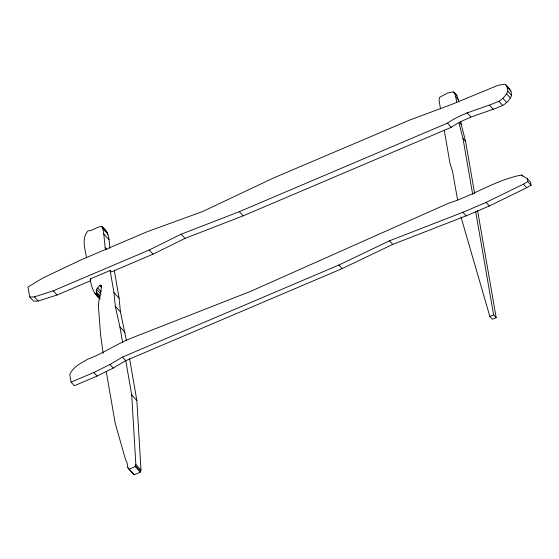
<?xml version="1.0" encoding="UTF-8"?>
<svg xmlns="http://www.w3.org/2000/svg" width="559" height="559" viewBox="0 0 559 559"><rect width="100%" height="100%" fill="white"/><g stroke="black" fill="none" stroke-linecap="round" stroke-linejoin="round"><path stroke-width="0.84" d="M99.67 296.787L96.812 293.706L96.316 291.868L96.56 289.227L99.698 285.516L100.515 285.188L101.654 286.418M106.245 371.525L115.224 423.317L125.775 460.371L126.935 462.146L127.843 467.631L129.024 469.218L135.173 466.604L135.844 464.445L131.714 394.94L125.761 360.646L122.47 357.089L109.941 364.496L93.8 372.504L71.105 382.16L69.805 374.677C72.733 366.942 81.146 363.098 87.826 359.151C103.226 353.47 116.698 343.841 131.994 337.895L250.781 291.288L448.751 203.155C473.669 195.433 495.756 179.9 521.61 175.009L527.256 178.677L530.547 182.241L531.05 185.141L526.739 187.698L489.391 205.971L466.178 215.844L392.76 244.388L342.15 268.606L125.761 360.646L113.232 368.06L97.091 376.067L74.396 385.717L71.105 382.16M127.843 467.631L134.16 474.773L140.309 472.159L140.98 470L136.85 400.496L129.611 358.78M29.676 296.969L34.399 296.899L53.182 290.841L149.197 249.999L181.165 234.214L239.322 211.665L447.5 123.113C463.097 112.254 481.774 108.809 498.866 101.263C502.855 99.013 505.958 95.428 507.81 91.25L507.069 86.987L505.56 84.493L504.435 84.227L497.957 85.359L451.784 104.393L409.88 119.989L273.274 178.097L202.658 211.526L147.394 231.643L81.39 259.718L42.924 277.977L27.95 287.04L29.676 296.969L33.526 301.133L38.25 301.063L57.032 295.012L90.67 280.702M99.942 298.953C93.786 294.069 91.11 286.536 90.188 278.969L110.123 270.486L111.409 271.877L153.047 254.163L185.015 238.379L243.172 215.83L451.351 127.277C466.947 116.419 485.624 112.974 502.716 105.427C506.706 103.177 509.808 99.593 511.66 95.421L510.919 91.152L509.41 88.657L505.56 84.493M94.806 293.398L96.036 294.397L96.812 293.706M122.47 357.089L338.859 265.043L389.469 240.824L462.887 212.287L486.099 202.407L523.448 184.135L527.759 181.577L527.256 178.677M489.845 316.485L493.597 314.885L496.168 317.666L492.409 319.259L489.845 316.485L460.958 216.857M458.722 101.822L456.913 95.519L454.348 92.745L453.23 91.921L447.479 93.067L439.577 97.357L439.067 100.438L440.513 108.76M109.788 248.217C109.173 240.258 109.305 231.091 101.486 226.402C96.602 226.751 92.913 230.951 87.931 230.923C81.244 238.469 85.171 249.097 86.512 257.776M508.285 88.392L509.41 88.657M456.913 95.519L453.23 91.921M107.195 232.404L101.486 226.402M507.069 86.987L510.919 91.152M507.81 91.25L511.66 95.421M506.559 93.779L510.409 97.944M502.96 98.391L506.817 102.556M498.866 101.263L502.716 105.427M489.481 105.253L493.338 109.417M454.348 92.745L455.746 96.679L458.317 99.453M466.947 112.632L470.797 116.796M521.61 175.009L522.707 176.197M527.759 181.577L531.05 185.141M523.448 184.135L526.739 187.698M459.638 122.742L461.175 124.405L465.584 141.35L474.682 193.812M459.009 123.155L463.013 138.569L465.584 141.35M447.5 123.113L451.351 127.277M486.099 202.407L489.391 205.971M462.887 212.287L466.178 215.844M389.469 240.824L392.76 244.388M338.859 265.043L342.15 268.606M239.322 211.665L243.172 215.83M181.165 234.214L185.015 238.379M149.197 249.999L153.047 254.163M102.059 226.849L102.877 228.715L108.013 234.263M102.877 228.715L103.806 234.074L108.942 239.629M103.806 234.074L105.155 247.812L106.867 249.663M110.123 270.486L113.959 292.595L119.095 298.15L120.444 311.894L126.509 340.899M100.389 285.314L101.668 286.543M99.698 285.516L101.41 287.368M90.188 278.969L91.04 279.898M113.959 292.595L115.308 306.339L120.444 311.894M97.762 287.997L101.186 291.7M96.56 289.227L101.123 294.16M96.316 291.868L100.313 296.186M96.476 294.237L99.9 297.94M97.042 295.152L99.327 297.626M96.036 294.397L100.033 298.716M115.308 306.339L119.899 326.833L125.034 332.388M53.182 290.841L57.032 295.012M109.941 364.496L113.232 368.06M131.714 394.94L136.85 400.496M34.399 296.899L38.25 301.063M93.8 372.504L97.091 376.067M135.844 464.445L140.98 470M135.523 465.766L140.658 471.321M135.173 466.604L140.309 472.159M128.535 468.763L134.16 474.773M105.155 247.812L105.784 249.433M457.597 199.989L452.517 171.264L450.023 163.577L444.251 130.296M477.519 210.156L496.168 317.666M455.746 96.679L456.703 102.199M463.013 138.569L472.711 194.476M475.695 211.679L493.597 314.885M114.232 270.123L119.095 298.15M119.899 326.833L122.659 342.73M103.087 353.337L100.55 334.478L98.629 309.218C97.671 301.336 101.081 293.908 101.431 286.166A1.523 1.132 -42.7 0 0 100.739 285.342L100.515 285.188M460.923 121.827L461.175 124.405"/></g></svg>
